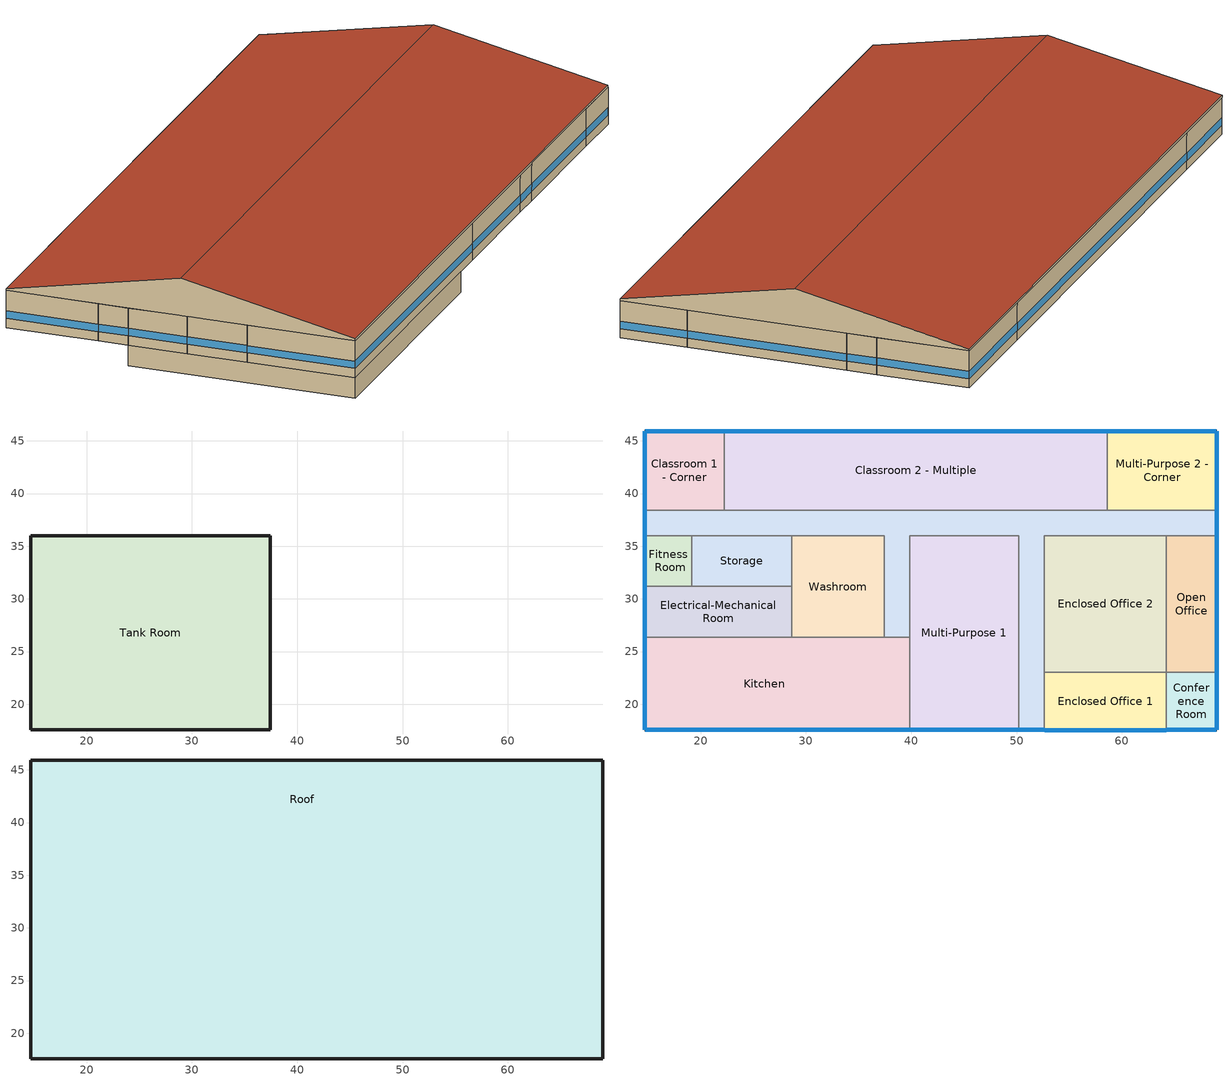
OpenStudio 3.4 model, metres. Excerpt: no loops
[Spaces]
Tank Room
 floor outside: 37.41,35.98 37.41,17.55 14.71,17.55 14.71,35.98 z-1.68
 wall outside: 14.71,35.98 14.71,17.55 37.41,17.55 37.41,35.98 14.71,35.98 z-1.68:0
Corridor
 floor outside: 68.98,38.42 68.98,35.98 52.63,35.98 52.63,17.55 50.19,17.55 50.19,35.98 39.85,35.98 39.85,26.34 37.41,26.34 37.41,35.98 14.71,35.98 14.71,38.42 z0
 wall outside: 68.98,35.98 68.98,38.42 / 50.19,17.55 52.63,17.55 / 14.71,38.42 14.71,35.98 z0:3.05
 wall to Classroom 2 - Multiple: 58.62,38.42 22.23,38.42 z0:3.05
 wall to Multi-Purpose 2 - Corner: 68.98,38.42 58.62,38.42 z0:3.05
 wall to Open Office: 64.2,35.98 68.98,35.98 z0:3.05
 wall to Enclosed Office 2: 52.63,23.04 52.63,35.98 64.2,35.98 z0:3.05
 wall to Enclosed Office 1: 52.63,17.55 52.63,23.04 z0:3.05
 wall to Multi-Purpose 1: 39.85,26.34 39.85,35.98 50.19,35.98 50.19,17.55 z0:3.05
 wall to Kitchen: 37.41,26.34 39.85,26.34 z0:3.05
 wall to Washroom: 28.66,35.98 37.41,35.98 37.41,26.34 z0:3.05
 wall to Storage: 19.15,35.98 28.66,35.98 z0:3.05
 wall to Fitness Room: 14.71,35.98 19.15,35.98 z0:3.05
 wall to Classroom 1 - Corner: 22.23,38.42 14.71,38.42 z0:3.05
 window: 68.98,36.01 68.98,38.39 / 50.22,17.55 52.61,17.55 / 14.71,38.39 14.71,36.01 z0.76:1.38
Kitchen
 floor outside: 39.85,26.34 39.85,17.55 37.41,17.55 37.41,26.34 z0
 floor to Tank Room: 37.41,26.34 37.41,17.55 14.71,17.55 14.71,26.34 z0
 wall outside: 14.71,26.34 14.71,17.55 39.85,17.55 z0:3.05
 wall to Electrical-Mechanical Room: 28.66,26.34 14.71,26.34 z0:3.05
 wall to Washroom: 37.41,26.34 28.66,26.34 z0:3.05
 wall to Multi-Purpose 1: 39.85,17.55 39.85,26.34 z0:3.05
 window: 14.71,26.32 14.71,17.58 / 14.74,17.55 39.83,17.55 z0.76:1.37
Multi-Purpose 1
 floor outside: 50.19,35.98 50.19,17.55 39.85,17.55 39.85,35.98 z0
 wall outside: 39.85,17.55 50.19,17.55 z0:3.05
 window: 39.88,17.55 50.17,17.55 z0.76:1.37
Enclosed Office 1
 floor outside: 64.2,23.04 64.2,17.55 52.63,17.55 52.63,23.04 z0
 wall outside: 52.63,17.55 64.2,17.55 z0:3.05
 wall to Conference Room: 64.2,17.55 64.2,23.04 z0:3.05
 wall to Enclosed Office 2: 64.2,23.04 52.63,23.04 z0:3.05
 window: 52.66,17.55 64.18,17.55 z0.76:1.37
Conference Room
 floor outside: 68.98,23.04 68.98,17.55 64.2,17.55 64.2,23.04 z0
 wall outside: 64.2,17.55 68.98,17.55 68.98,23.04 z0:3.05
 wall to Open Office: 68.98,23.04 64.2,23.04 z0:3.05
 window: 64.23,17.55 68.96,17.55 / 68.98,17.58 68.98,23.01 z0.76:1.38
Enclosed Office 2
 floor outside: 64.2,35.98 64.2,23.04 52.63,23.04 52.63,35.98 z0
 wall to Open Office: 64.2,23.04 64.2,35.98 z0:3.05
Open Office
 floor outside: 68.98,35.98 68.98,23.04 64.2,23.04 64.2,35.98 z0
 wall outside: 68.98,23.04 68.98,35.98 z0:3.05
 window: 68.98,23.06 68.98,35.96 z0.76:1.37
Electrical-Mechanical Room
 floor to Tank Room: 28.66,31.21 28.66,26.34 14.71,26.34 14.71,31.21 z0
 wall outside: 14.71,31.21 14.71,26.34 z0:3.05
 wall to Washroom: 28.66,26.34 28.66,31.21 z0:3.05
 wall to Fitness Room: 19.15,31.21 14.71,31.21 z0:3.05
 wall to Storage: 28.66,31.21 19.15,31.21 z0:3.05
 window: 14.71,31.19 14.71,26.37 z0.76:1.38
Washroom
 floor to Tank Room: 37.41,35.98 37.41,26.34 28.66,26.34 28.66,35.98 z0
 wall to Storage: 28.66,35.98 28.66,31.21 z0:3.05
Fitness Room
 floor to Tank Room: 19.15,35.98 19.15,31.21 14.71,31.21 14.71,35.98 z0
 wall outside: 14.71,35.98 14.71,31.21 z0:3.05
 wall to Storage: 19.15,31.21 19.15,35.98 z0:3.05
 window: 14.71,35.96 14.71,31.24 z0.76:1.38
Storage
 floor to Tank Room: 28.66,35.98 28.66,31.21 19.15,31.21 19.15,35.98 z0
Classroom 1 - Corner
 floor outside: 22.23,45.93 22.23,38.42 14.71,38.42 14.71,45.93 z0
 wall outside: 22.23,45.93 14.71,45.93 14.71,38.42 z0:3.05
 wall to Classroom 2 - Multiple: 22.23,38.42 22.23,45.93 z0:3.05
 window: 14.71,45.91 14.71,38.44 / 22.21,45.93 14.74,45.93 z0.76:1.37
Classroom 2 - Multiple
 floor outside: 58.62,45.93 58.62,38.42 22.23,38.42 22.23,45.93 z0
 wall outside: 58.62,45.93 22.23,45.93 z0:3.05
 wall to Multi-Purpose 2 - Corner: 58.62,38.42 58.62,45.93 z0:3.05
 window: 58.59,45.93 22.26,45.93 z0.76:1.37
Multi-Purpose 2 - Corner
 floor outside: 68.98,45.93 68.98,38.42 58.62,38.42 58.62,45.93 z0
 wall outside: 68.98,38.42 68.98,45.93 58.62,45.93 z0:3.05
 window: 68.96,45.93 58.65,45.93 / 68.98,38.44 68.98,45.91 z0.76:1.37
Roof
 floor to Conference Room: 68.98,23.04 68.98,17.55 64.2,17.55 64.2,23.04 z3.05
 floor to Classroom 1 - Corner: 22.23,45.93 22.23,38.42 14.71,38.42 14.71,45.93 z3.05
 floor to Multi-Purpose 2 - Corner: 68.98,45.93 68.98,38.42 58.62,38.42 58.62,45.93 z3.05
 floor to Corridor: 68.98,38.42 68.98,35.98 52.63,35.98 52.63,17.55 50.19,17.55 50.19,35.98 39.85,35.98 39.85,26.34 37.41,26.34 37.41,35.98 14.71,35.98 14.71,38.42 z3.05
 floor to Open Office: 68.98,35.98 68.98,23.04 64.2,23.04 64.2,35.98 z3.05
 floor to Washroom: 37.41,35.98 37.41,26.34 28.66,26.34 28.66,35.98 z3.05
 floor to Fitness Room: 19.15,35.98 19.15,31.21 14.71,31.21 14.71,35.98 z3.05
 floor to Storage: 28.66,35.98 28.66,31.21 19.15,31.21 19.15,35.98 z3.05
 floor to Enclosed Office 2: 64.2,35.98 64.2,23.04 52.63,23.04 52.63,35.98 z3.05
 floor to Multi-Purpose 1: 50.19,35.98 50.19,17.55 39.85,17.55 39.85,35.98 z3.05
 floor to Classroom 2 - Multiple: 58.62,45.93 58.62,38.42 22.23,38.42 22.23,45.93 z3.05
 floor to Electrical-Mechanical Room: 28.66,31.21 28.66,26.34 14.71,26.34 14.71,31.21 z3.05
 floor to Kitchen: 39.85,26.34 39.85,17.55 14.71,17.55 14.71,26.34 z3.05
 floor to Enclosed Office 1: 64.2,23.04 64.2,17.55 52.63,17.55 52.63,23.04 z3.05
 wall outside: 14.71,17.55 68.98,17.55 / 68.98,45.93 14.71,45.93 z3.05:3.2; 14.71,31.74,6.1 14.71,45.93,3.2 14.71,45.93,3.05 14.71,17.55,3.05 14.71,17.55,3.2; 68.98,31.74,6.1 68.98,17.55,3.2 68.98,17.55,3.05 68.98,45.93,3.05 68.98,45.93,3.2
 roof outside: 68.98,31.74,6.1 68.98,45.93,3.2 14.71,45.93,3.2 14.71,31.74,6.1; 14.71,31.74,6.1 14.71,17.55,3.2 68.98,17.55,3.2 68.98,31.74,6.1
[Building]
Kitikmeot_v16: North Axis {deg}=90; Standards Number of Stories=2; Standards Number of Above Ground Stories=1
[Site]
Cambridge Bay AP: Latitude {deg}=69.1081; Longitude {deg}=-105.137; Time Zone {hr}=-7; Elevation {m}=31.1
[ClimateZones]
Climate Zone Institution Name 1=ASHRAE; Climate Zone Document Name 1=ANSI/ASHRAE Standard 169; Climate Zone Document Year 1=2006; Climate Zone Value 1=8; Climate Zone Institution Name 2=CEC; Climate Zone Document Name 2=California Climate Zone Descriptions; Climate Zone Document Year 2=1995
[SizingPeriod:DesignDay] Barometric Pressure {Pa}=100952; Rain Indicator=No; Snow Indicator=No; Day of Month=21; Daylight Saving Time Indicator=No; Dry-Bulb Temperature Range Modifier Type=DefaultMultipliers
Name | Maximum Dry-Bulb Temperature {C} | Daily Dry-Bulb Temperature Range {deltaC} | Wind Speed {m/s} | Wind Direction {deg} | Sky Clearness | Month | Day Type | Humidity Condition Type | Wetbulb or DewPoint at Maximum Dry-Bulb {C} | Solar Model Indicator | ASHRAE Clear Sky Optical Depth for Beam Irradiance | ASHRAE Clear Sky Optical Depth for Diffuse Irradiance
1 - Cambridge Bay AP Ann Htg 99% Condns DB | -40.4 | 0 | 3.6 | 40 | 0 | 2 | WinterDesignDay | Wetbulb | -40.4 | ASHRAEClearSky
2 - Cambridge Bay AP Ann Hum_n 99% Condns DP=>MCDB | -40.3 | 0 | 3.6 | 40 | 0 | 2 | WinterDesignDay | Dewpoint | -44.4 | ASHRAEClearSky
3 - Cambridge Bay AP Ann Htg Wind 99% Condns WS=>MCDB | -27.7 | 0 | 14.1 | 40 | 0 | 2 | WinterDesignDay | Wetbulb | -27.7 | ASHRAEClearSky
4 - Cambridge Bay AP Ann Clg 2% Condns DB=>MWB | 13.5 | 7.1 | 5 | 150 |  | 7 | SummerDesignDay | Wetbulb | 10.5 | ASHRAETau | 0.358 | 2.374
[Construction]
Exterior Roof: Metal Decking, Typical Ext Roof Insulation 1
Exterior Wall: 1IN Stucco, 8IN Concrete HW, Typical Ext Wall Insulation 1, 1/2IN Gypsum
Interior Ceiling: M11 100mm lightweight concrete, F05 Ceiling air space resistance, F16 Acoustic tile
Interior Floor: F16 Acoustic tile, F05 Ceiling air space resistance, M11 100mm lightweight concrete
Interior Wall: G01a 19mm gypsum board, F04 Wall air space resistance, G01a 19mm gypsum board
NECB Exterior Floor: Typical Ext Floor Insulation 1, MAT-CC05 4 HW CONCRETE, CP02 CARPET PAD
Interior Partition; Interior Door: G05 25mm wood
Exterior Door: F08 Metal surface, Typical Ext Door Insulation
Window: Window - Simple Glazing System
1. Design Exterior Floor: 1. Design Floor Insulation, MAT-CC05 4 HW CONCRETE, CP02 CARPET PAD
2. Design Exterior Wall: 1IN Stucco, 2. Design Wall Insulation, 1/2IN Gypsum
3. Design Exterior Roof: Metal Decking, 3. Design Roof Insulation
4. Design Window: 2. Deisgn Window
[Material] Thermal Absorptance=0.9
Name | Roughness | Thickness {m} | Conductivity {W/m-K} | Density {kg/m3} | Specific Heat {J/kg-K} | Solar Absorptance | Visible Absorptance
Metal Decking | MediumSmooth | 0.0015 | 45.006 | 7680 | 418.4 | 0.6 | 0.6
1IN Stucco | Smooth | 0.0253 | 0.6918 | 1858 | 837 | 0.92 | 0.92
8IN Concrete HW | MediumRough | 0.2033 | 1.7296 | 2243 | 837 | 0.65 | 0.65
1/2IN Gypsum | Smooth | 0.0127 | 0.16 | 784.9 | 830 | 0.4 | 0.4
M11 100mm lightweight concrete | MediumRough | 0.1016 | 0.53 | 1280 | 840 | 0.5 | 0.5
F16 Acoustic tile | MediumSmooth | 0.0191 | 0.06 | 368 | 590 | 0.3 | 0.3
G01a 19mm gypsum board | MediumSmooth | 0.019 | 0.16 | 800 | 1090 | 0.4 | 0.4
MAT-CC05 4 HW CONCRETE | Rough | 0.1016 | 1.311 | 2240 | 836.8 | 0.85 | 0.85
G05 25mm wood | MediumSmooth | 0.0254 | 0.15 | 608 | 1630 | 0.5 | 0.5
F08 Metal surface | Smooth | 0.0008 | 45.28 | 7824 | 500 | 0.7 | 0.7
1. Design Floor Insulation | MediumRough | 0.515 | 0.049 | 265 | 836.8 | 0.7 | 0.7
2. Design Wall Insulation | MediumRough | 0.188 | 0.0432 | 91 | 837 | 0.5 | 0.5
3. Design Roof Insulation | MediumRough | 0.3 | 0.049 | 265 | 836.8 | 0.7 | 0.7
[Material:AirGap]
Name | Thermal Resistance {m2-K/W}
F05 Ceiling air space resistance | 0.18
F04 Wall air space resistance | 0.15
[Material:NoMass] Roughness=Smooth
CP02 CARPET PAD: Thermal Resistance {m2-K/W}=0.1; Thermal Absorptance=0.9; Solar Absorptance=0.8; Visible Absorptance=0.8
Typical Ext Wall Insulation 1: Thermal Resistance {m2-K/W}=5.4645
Typical Ext Roof Insulation 1: Thermal Resistance {m2-K/W}=7.04225
Typical Ext Floor Insulation 1: Thermal Resistance {m2-K/W}=7.042
Typical Ext Door Insulation: Thermal Resistance {m2-K/W}=0.625
[DefaultConstructionSet] Interior Partition Construction=Interior Partition
Name | Default Exterior Surface Constructions | Default Interior Surface Constructions | Default Ground Contact Surface Constructions | Default Exterior SubSurface Constructions | Default Interior SubSurface Constructions
Kitikmeot NECB 2011 Construction | Default Surface Constructions 4 | Default Surface Constructions 5 | Default Surface Constructions 6 | Default Sub Surface Constructions 3 | Default Sub Surface Constructions 4
Kitikmeot Design Construction | Default Surface Constructions 1 | Default Surface Constructions 2 | Default Surface Constructions 3 | Default Sub Surface Constructions 1 | Default Sub Surface Constructions 2
[DefaultSurfaceConstructions]
Name | Floor Construction | Wall Construction | Roof Ceiling Construction
Default Surface Constructions 1; Default Surface Constructions 3 | 1. Design Exterior Floor | 2. Design Exterior Wall | 3. Design Exterior Roof
Default Surface Constructions 2; Default Surface Constructions 5 | Interior Floor | Interior Wall | Interior Ceiling
Default Surface Constructions 4 | NECB Exterior Floor | Exterior Wall | Exterior Roof
Default Surface Constructions 6 | NECB Exterior Floor | NECB Exterior Floor | NECB Exterior Floor
[DefaultSubSurfaceConstructions]
Name | Fixed Window Construction | Operable Window Construction | Door Construction
Default Sub Surface Constructions 1 | 4. Design Window | 4. Design Window | Exterior Door
Default Sub Surface Constructions 2 | 4. Design Window | 4. Design Window | Interior Door
Default Sub Surface Constructions 3 | Window | Window | Exterior Door
Default Sub Surface Constructions 4 | Window | Window | Interior Door
[WindowMaterial:SimpleGlazingSystem]
Name | U-Factor {W/m2-K} | Solar Heat Gain Coefficient
Window - Simple Glazing System | 1.6 | 0.3
2. Deisgn Window | 0.97 | 0.33
[SpaceType] Default Construction Set=Kitikmeot NECB 2011 Construction; Standards Building Type=Space Function
Name | Default Schedule Set | Design Specification Outdoor Air Object | Standards Space Type
Space Function - undefined - | Space Function - undefined - Schedule Set | Space Function - undefined - Ventilation | - undefined -
Space Function Classroom/lecture/training | Space Function Classroom/lecture/training Schedule Set | Space Function Classroom/lecture/training Ventilation | Classroom/lecture/training
Space Function Conf./meet./multi-purpose | Space Function Conf./meet./multi-purpose Schedule Set | Space Function Conf./meet./multi-purpose Ventilation | Conf./meet./multi-purpose
Space Function Corr. >= 2.4m wide-sch-D | Space Function Corr. >= 2.4m wide-sch-D Schedule Set | Space Function Corr. >= 2.4m wide-sch-D Ventilation | Corr. >= 2.4m wide-sch-D
Space Function Electrical/Mechanical-sch-D | Space Function Electrical/Mechanical-sch-D Schedule Set | Space Function Electrical/Mechanical-sch-D Ventilation | Electrical/Mechanical-sch-D
Space Function Food preparation - vented | Space Function Food preparation - vented Schedule Set | Space Function Food preparation - vented Ventilation | Food preparation - vented
Space Function Gym - fitness | Space Function Gym - fitness Schedule Set | Space Function Gym - fitness Ventilation | Gym - fitness
Space Function Office - enclosed | Space Function Office - enclosed Schedule Set | Space Function Office - enclosed Ventilation | Office - enclosed
Space Function Office - open plan | Space Function Office - open plan Schedule Set | Space Function Office - open plan Ventilation | Office - open plan
Space Function Storage area | Space Function Storage area Schedule Set | Space Function Storage area Ventilation | Storage area
Space Function Washroom-sch-D | Space Function Washroom-sch-D Schedule Set | Space Function Washroom-sch-D Ventilation | Washroom-sch-D
[People:Definition] Number of People Calculation Method=People/Area; Fraction Radiant=0.3
Name | People per Space Floor Area {person/m2}
Space Function Classroom/lecture/training People Definition | 0.133365
Space Function Conf./meet./multi-purpose People Definition; Space Function Gym - fitness People Definition | 0.199993
Space Function Corr. >= 2.4m wide-sch-D People Definition; Space Function Storage area People Definition | 0.0100104
Space Function Electrical/Mechanical-sch-D People Definition | 0.0049514
Space Function Food preparation - vented People Definition; Space Function Office - enclosed People Definition; Space Function Office - open plan People Definition | 0.0500522
Space Function Washroom-sch-D People Definition | 0.0333681
[People] Work Efficiency Schedule=Work Efficiency Schedule; Clothing Insulation Schedule=Clothing Schedule; Air Velocity Schedule=Air Velocity Schedule; Multiplier=1
Name | People Definition | Space or SpaceType
Space Function Classroom/lecture/training People | Space Function Classroom/lecture/training People Definition | Space Function Classroom/lecture/training
Space Function Conf./meet./multi-purpose People | Space Function Conf./meet./multi-purpose People Definition | Space Function Conf./meet./multi-purpose
Space Function Corr. >= 2.4m wide-sch-D People | Space Function Corr. >= 2.4m wide-sch-D People Definition | Space Function Corr. >= 2.4m wide-sch-D
Space Function Electrical/Mechanical-sch-D People | Space Function Electrical/Mechanical-sch-D People Definition | Space Function Electrical/Mechanical-sch-D
Space Function Food preparation - vented People | Space Function Food preparation - vented People Definition | Space Function Food preparation - vented
Space Function Gym - fitness People | Space Function Gym - fitness People Definition | Space Function Gym - fitness
Space Function Office - enclosed People | Space Function Office - enclosed People Definition | Space Function Office - enclosed
Space Function Office - open plan People | Space Function Office - open plan People Definition | Space Function Office - open plan
Space Function Storage area People | Space Function Storage area People Definition | Space Function Storage area
Space Function Washroom-sch-D People | Space Function Washroom-sch-D People Definition | Space Function Washroom-sch-D
[Lights:Definition] Design Level Calculation Method=Watts/Area; Fraction Radiant=0.5; Fraction Visible=0.2
Name | Watts per Space Floor Area {W/m2}
Classroom 1 - Corner Lights | 2.68
Classroom 2 - Multiple Lights | 3.33
Conference Room - Lights | 4.34
Corridor Lights | 3.69
Electrical Mechanical Room Lights | 5.25
Enclosed Office 1 Lights | 2.98
Enclosed Office 2 Lights | 2.6
Fitness Room Lights | 3.59
Kitchen Lights | 4.42
Multi-purpose 1 Lights | 4.02
Multi-purpose 2 - Corner Lights | 7.36
Open Office Lights | 3.68
Storage Lights | 4.12
Tank Room Lights | 0.73
Washroom Lights | 5.17
[Lights] Fraction Replaceable=1
Name | Lights Definition | Space or SpaceType
Classroom 1 Lighting Load | Classroom 1 - Corner Lights | Classroom 1 - Corner
Classroom 2 Lighting Load | Classroom 2 - Multiple Lights | Classroom 2 - Multiple
Conference Lighting Load | Conference Room - Lights | Conference Room
Corridor Lighting Load | Corridor Lights | Corridor
Electrical-Mechanical Lighting Load | Electrical Mechanical Room Lights | Electrical-Mechanical Room
Enclosed Office 1 Lighting Load | Enclosed Office 1 Lights | Enclosed Office 1
Enclosed Office 2 Lighting Load | Enclosed Office 2 Lights | Enclosed Office 2
Fitness Room Lighting Load | Fitness Room Lights | Fitness Room
Kitchen Lighting Load | Kitchen Lights | Kitchen
Multi-purpose 1 Lighting Load | Multi-purpose 1 Lights | Multi-Purpose 1
Multi-purpose 2 Lighting Load | Multi-purpose 2 - Corner Lights | Multi-Purpose 2 - Corner
Open Office Lighting Load | Open Office Lights | Open Office
Storage Lighting Load | Storage Lights | Storage
Tank Room Lighting Load | Tank Room Lights | Tank Room
Washroom Lighting Load | Washroom Lights | Washroom
[ElectricEquipment:Definition] Design Level Calculation Method=Watts/Area; Fraction Radiant=0.5
Name | Watts per Space Floor Area {W/m2}
Space Function Classroom/lecture/training Elec Equip Definition | 4.99996
Space Function Conf./meet./multi-purpose Elec Equip Definition; Space Function Electrical/Mechanical-sch-D Elec Equip Definition; Space Function Gym - fitness Elec Equip Definition; Space Function Storage area Elec Equip Definition; Space Function Washroom-sch-D Elec Equip Definition | 0.999992
Space Function Food preparation - vented Elec Equip Definition | 9.99992
Space Function Office - enclosed Elec Equip Definition; Space Function Office - open plan Elec Equip Definition | 7.49994
[ElectricEquipment]
Name | Electric Equipment Definition | Space or SpaceType
Space Function Classroom/lecture/training Elec Equip | Space Function Classroom/lecture/training Elec Equip Definition | Space Function Classroom/lecture/training
Space Function Conf./meet./multi-purpose Elec Equip | Space Function Conf./meet./multi-purpose Elec Equip Definition | Space Function Conf./meet./multi-purpose
Space Function Electrical/Mechanical-sch-D Elec Equip | Space Function Electrical/Mechanical-sch-D Elec Equip Definition | Space Function Electrical/Mechanical-sch-D
Space Function Food preparation - vented Elec Equip | Space Function Food preparation - vented Elec Equip Definition | Space Function Food preparation - vented
Space Function Gym - fitness Elec Equip | Space Function Gym - fitness Elec Equip Definition | Space Function Gym - fitness
Space Function Office - enclosed Elec Equip | Space Function Office - enclosed Elec Equip Definition | Space Function Office - enclosed
Space Function Office - open plan Elec Equip | Space Function Office - open plan Elec Equip Definition | Space Function Office - open plan
Space Function Storage area Elec Equip | Space Function Storage area Elec Equip Definition | Space Function Storage area
Space Function Washroom-sch-D Elec Equip | Space Function Washroom-sch-D Elec Equip Definition | Space Function Washroom-sch-D
[DesignSpecification:OutdoorAir]
Name | Outdoor Air Flow per Person {m3/s-person} | Outdoor Air Flow per Floor Area {m3/s-m2} | Outdoor Air Flow Air Changes per Hour {1/hr} | Outdoor Air Method
Space Function - undefined - Ventilation | 0 | 0 | 0
Space Function Classroom/lecture/training Ventilation |  | 0.00278384 |  | Sum
Space Function Conf./meet./multi-purpose Ventilation |  | 0.0015748 |  | Sum
Space Function Corr. >= 2.4m wide-sch-D Ventilation; Space Function Electrical/Mechanical-sch-D Ventilation; Space Function Washroom-sch-D Ventilation |  | 0.0003048 |  | Sum
Space Function Food preparation - vented Ventilation |  | 0.0013716 |  | Sum
Space Function Gym - fitness Ventilation |  | 0.0043688 |  | Sum
Space Function Office - enclosed Ventilation; Space Function Office - open plan Ventilation |  | 0.0004318 |  | Sum
Space Function Storage area Ventilation |  | 0.0003556 |  | Sum
[SpaceInfiltration:DesignFlowRate] Design Flow Rate Calculation Method=Flow/ExteriorArea; Flow per Exterior Surface Area {m3/s-m2}=0.000250063
Name | Space or SpaceType
Space Function - undefined - Infiltration | Space Function - undefined -
Space Function Classroom/lecture/training Infiltration | Space Function Classroom/lecture/training
Space Function Conf./meet./multi-purpose Infiltration | Space Function Conf./meet./multi-purpose
Space Function Corr. >= 2.4m wide-sch-D Infiltration | Space Function Corr. >= 2.4m wide-sch-D
Space Function Electrical/Mechanical-sch-D Infiltration | Space Function Electrical/Mechanical-sch-D
Space Function Food preparation - vented Infiltration | Space Function Food preparation - vented
Space Function Gym - fitness Infiltration | Space Function Gym - fitness
Space Function Office - enclosed Infiltration | Space Function Office - enclosed
Space Function Office - open plan Infiltration | Space Function Office - open plan
Space Function Storage area Infiltration | Space Function Storage area
Space Function Washroom-sch-D Infiltration | Space Function Washroom-sch-D
[DefaultScheduleSet] Infiltration Schedule=Always On
Name | Number of People Schedule | People Activity Level Schedule | Lighting Schedule | Electric Equipment Schedule
Space Function - undefined - Schedule Set
Space Function Classroom/lecture/training Schedule Set; Space Function Corr. >= 2.4m wide-sch-D Schedule Set; Space Function Electrical/Mechanical-sch-D Schedule Set; Space Function Washroom-sch-D Schedule Set | NECB-D-Occupancy | NECB-Activity | NECB-D-Lighting | NECB-D-Electric-Equipment
Space Function Conf./meet./multi-purpose Schedule Set | NECB-C-Occupancy | NECB-Activity | NECB-C-Lighting | NECB-C-Electric-Equipment
Space Function Food preparation Schedule Set; Space Function Food preparation - vented Schedule Set; Space Function Gym - fitness Schedule Set | NECB-B-Occupancy | NECB-Activity | NECB-B-Lighting | NECB-B-Electric-Equipment
Space Function Office - enclosed Schedule Set; Space Function Office - open plan Schedule Set | NECB-A-Occupancy | NECB-Activity | NECB-A-Lighting | NECB-A-Electric-Equipment
Space Function Storage area Schedule Set | NECB-E-Occupancy | NECB-Activity | NECB-E-Lighting | NECB-E-Electric-Equipment
[ThermostatSetpoint:DualSetpoint]
Name | Heating Setpoint Temperature Schedule | Cooling Setpoint Temperature Schedule
Thermostat Setpoint Dual Setpoint 1; Thermostat Setpoint Dual Setpoint 2; Thermostat Setpoint Dual Setpoint 3 | NECB-A-Thermostat Setpoint-Heating | NECB-A-Thermostat Setpoint-Cooling
Thermostat Setpoint Dual Setpoint 4; Thermostat Setpoint Dual Setpoint 5 | NECB-B-Thermostat Setpoint-Heating | NECB-B-Thermostat Setpoint-Cooling
Thermostat Setpoint Dual Setpoint 6; Thermostat Setpoint Dual Setpoint 7; Thermostat Setpoint Dual Setpoint 13 | NECB-C-Thermostat Setpoint-Heating | NECB-C-Thermostat Setpoint-Cooling
Thermostat Setpoint Dual Setpoint 8; Thermostat Setpoint Dual Setpoint 9; Thermostat Setpoint Dual Setpoint 10; Thermostat Setpoint Dual Setpoint 11 | NECB-D-Thermostat Setpoint-Heating | NECB-D-Thermostat Setpoint-Cooling
Thermostat Setpoint Dual Setpoint 12; Thermostat Setpoint Dual Setpoint 15 | 12 - Heat to 5C | 13 - No Cooling
Thermostat Setpoint Dual Setpoint 14 | NECB-E-Thermostat Setpoint-Heating | NECB-E-Thermostat Setpoint-Cooling
[BuildingStory] Nominal Z Coordinate {m}=0
Name | Nominal Floor to Floor Height {m}
Building Story 1; Building Story 2 | 3.048
Building Story 3 | 0.1524
Building Story 4 | 1.6764
[Space] Default Construction Set=Kitikmeot Design Construction
Name | Space Type | Default Schedule Set | Building Story | Thermal Zone | Part of Total Floor Area
Corridor | Space Function Corr. >= 2.4m wide-sch-D | Space Function Corr. >= 2.4m wide-sch-D Schedule Set | Building Story 1 | Thermal Zone 2
Kitchen | Space Function Food preparation - vented | Space Function Food preparation Schedule Set | Building Story 1 | Thermal Zone 1
Multi-Purpose 1 | Space Function Conf./meet./multi-purpose | Space Function Conf./meet./multi-purpose Schedule Set | Building Story 1 | Thermal Zone 6
Enclosed Office 1 | Space Function Office - enclosed | Space Function Office - enclosed Schedule Set | Building Story 1 | Thermal Zone 4
Conference Room | Space Function Conf./meet./multi-purpose | Space Function Conf./meet./multi-purpose Schedule Set | Building Story 1 | Thermal Zone 3
Enclosed Office 2 | Space Function Office - enclosed | Space Function Office - enclosed Schedule Set | Building Story 1 | Thermal Zone 7
Open Office | Space Function Office - open plan | Space Function Office - open plan Schedule Set | Building Story 1 | Thermal Zone 8
Electrical-Mechanical Room | Space Function Electrical/Mechanical-sch-D | Space Function Electrical/Mechanical-sch-D Schedule Set | Building Story 1 | Thermal Zone 9
Washroom | Space Function Washroom-sch-D | Space Function Washroom-sch-D Schedule Set | Building Story 1 | Thermal Zone 10
Fitness Room | Space Function Gym - fitness | Space Function Gym - fitness Schedule Set | Building Story 1 | Thermal Zone 11
Storage | Space Function Storage area | Space Function Storage area Schedule Set | Building Story 1 | Thermal Zone 5
Classroom 1 - Corner | Space Function Classroom/lecture/training | Space Function Classroom/lecture/training Schedule Set | Building Story 1 | Thermal Zone 12
Classroom 2 - Multiple | Space Function Classroom/lecture/training | Space Function Classroom/lecture/training Schedule Set | Building Story 1 | Thermal Zone 13
Multi-Purpose 2 - Corner | Space Function Conf./meet./multi-purpose | Space Function Conf./meet./multi-purpose Schedule Set | Building Story 1 | Thermal Zone 14
Roof | Space Function - undefined - |  | Building Story 3 | Thermal Zone 15 | No
Tank Room | Space Function Electrical/Mechanical-sch-D |  | Building Story 4 | Thermal Zone 16
[ThermalZone] Use Ideal Air Loads=No
Name | Thermostat
Thermal Zone 1 | Thermostat Setpoint Dual Setpoint 4
Thermal Zone 2 | Thermostat Setpoint Dual Setpoint 11
Thermal Zone 3 | Thermostat Setpoint Dual Setpoint 6
Thermal Zone 4 | Thermostat Setpoint Dual Setpoint 3
Thermal Zone 5 | Thermostat Setpoint Dual Setpoint 14
Thermal Zone 6 | Thermostat Setpoint Dual Setpoint 7
Thermal Zone 7 | Thermostat Setpoint Dual Setpoint 1
Thermal Zone 8 | Thermostat Setpoint Dual Setpoint 2
Thermal Zone 9 | Thermostat Setpoint Dual Setpoint 12
Thermal Zone 10 | Thermostat Setpoint Dual Setpoint 8
Thermal Zone 11 | Thermostat Setpoint Dual Setpoint 5
Thermal Zone 12 | Thermostat Setpoint Dual Setpoint 9
Thermal Zone 13 | Thermostat Setpoint Dual Setpoint 10
Thermal Zone 14 | Thermostat Setpoint Dual Setpoint 13
Thermal Zone 15
Thermal Zone 16 | Thermostat Setpoint Dual Setpoint 15
[Sizing:Zone]
Thermal Zone 15: Zone Cooling Design Supply Air Temperature Input Method=SupplyAirTemperature; Zone Cooling Design Supply Air Temperature {C}=13; Zone Cooling Design Supply Air Temperature Difference {deltaC}=11.11; Zone Heating Design Supply Air Temperature Input Method=SupplyAirTemperature; Zone Heating Design Supply Air Temperature {C}=43; Zone Heating Design Supply Air Temperature Difference {deltaC}=11.11; Zone Cooling Design Supply Air Humidity Ratio {kg-H2O/kg-air}=0.0085; Zone Heating Design Supply Air Humidity Ratio {kg-H2O/kg-air}=0.008; Cooling Design Air Flow Method=DesignDay; Heating Design Air Flow Method=DesignDay; Account for Dedicated Outdoor Air System=No; Dedicated Outdoor Air System Control Strategy=NeutralSupplyAir; Dedicated Outdoor Air Low Setpoint Temperature for Design {C}=autosize; Dedicated Outdoor Air High Setpoint Temperature for Design {C}=autosize
[AvailabilityManager:NightCycle]
Name | Applicability Schedule | Control Type | Thermostat Tolerance {deltaC} | Cycling Run Time {s} | Cycling Run Time Control Type
Availability Manager Night Cycle 1 | Always On Discrete | CycleOnAnyZoneFansOnly | 1 | 3600
Availability Manager Night Cycle 2 | Always On Discrete | CycleOnAnyZoneFansOnly | 0.2 | 500 | Thermostat
AHU - Night Cycle | Always On | CycleOnAny | 0 | 500 | Thermostat
MAU Night Cycle | Always On | CycleOnAny | 0.2 | 500 | Thermostat
[AvailabilityManager:ScheduledOn]
AVM Scheduled On: Schedule=Always On
[SetpointManager:Scheduled]
OA Preheat: Control Variable=Temperature; Schedule=12 - Heat to 5C
[HeatExchanger:AirToAir:SensibleAndLatent]
Air-to-Air Plate HX - Tank Room HRV: Availability Schedule=Always On Discrete hvac_library; Nominal Supply Air Flow Rate {m3/s}=Autosize; Sensible Effectiveness at 100% Heating Air Flow=0.75; Latent Effectiveness at 100% Heating Air Flow=0.75; Sensible Effectiveness at 75% Heating Air Flow=0.75; Latent Effectiveness at 75% Heating Air Flow=0.75; Sensible Effectiveness at 100% Cooling Air Flow=0.75; Latent Effectiveness at 100% Cooling Air Flow=0.75; Sensible Effectiveness at 75% Cooling Air Flow=0.75; Latent Effectiveness at 75% Cooling Air Flow=0.75; Nominal Electric Power {W}=0; Supply Air Outlet Temperature Control=No; Heat Exchanger Type=Plate; Frost Control Type=None; Threshold Temperature {C}=1.7; Economizer Lockout=No
[Exterior:Lights:Definition]
Exterior Lights Definition 1: Design Level {W}=740
[Exterior:Lights]
Exterior Lights 1: Exterior Lights Definition=Exterior Lights Definition 1; Schedule=Always On Discrete; Control Option=AstronomicalClock
[Schedule:Constant] Value=1
Always On Discrete; Always On Discrete hvac_library
[Schedule:Ruleset]
Clothing Schedule: Default Day Schedule=Clothing Schedule Default Winter Clothes
Air Velocity Schedule: Default Day Schedule=Air Velocity Schedule Default
Work Efficiency Schedule: Default Day Schedule=Work Efficiency Schedule Default
NECB-E-Occupancy: Default Day Schedule=NECB-E-Occupancy Default
NECB-Activity: Default Day Schedule=NECB-Activity Default; Summer Design Day Schedule=NECB-Activity Summer Design Day; Winter Design Day Schedule=NECB-Activity Winter Design Day
NECB-E-Lighting: Default Day Schedule=NECB-E-Lighting Default
NECB-E-Electric-Equipment: Default Day Schedule=NECB-E-Electric-Equipment Default
Always On: Default Day Schedule=Always On Default
NECB-E-Thermostat Setpoint-Heating: Default Day Schedule=NECB-E-Thermostat Setpoint-Heating Default
NECB-E-Thermostat Setpoint-Cooling: Default Day Schedule=NECB-E-Thermostat Setpoint-Cooling Default
NECB-C-Occupancy: Default Day Schedule=NECB-C-Occupancy Default
NECB-C-Lighting: Default Day Schedule=NECB-C-Lighting Default
NECB-C-Electric-Equipment: Default Day Schedule=NECB-C-Electric-Equipment Default
NECB-C-Thermostat Setpoint-Heating: Default Day Schedule=NECB-C-Thermostat Setpoint-Heating Default
NECB-C-Thermostat Setpoint-Cooling: Default Day Schedule=NECB-C-Thermostat Setpoint-Cooling Default
NECB-A-Occupancy: Default Day Schedule=NECB-A-Occupancy Default
NECB-A-Lighting: Default Day Schedule=NECB-A-Lighting Default
NECB-A-Electric-Equipment: Default Day Schedule=NECB-A-Electric-Equipment Default
NECB-A-Thermostat Setpoint-Heating: Default Day Schedule=NECB-A-Thermostat Setpoint-Heating Default
NECB-A-Thermostat Setpoint-Cooling: Default Day Schedule=NECB-A-Thermostat Setpoint-Cooling Default
NECB-B-Occupancy: Default Day Schedule=NECB-B-Occupancy Default
NECB-B-Lighting: Default Day Schedule=NECB-B-Lighting Default
NECB-B-Electric-Equipment: Default Day Schedule=NECB-B-Electric-Equipment Default
NECB-B-Thermostat Setpoint-Heating: Default Day Schedule=NECB-B-Thermostat Setpoint-Heating Default
NECB-B-Thermostat Setpoint-Cooling: Default Day Schedule=NECB-B-Thermostat Setpoint-Cooling Default
NECB-D-Occupancy: Default Day Schedule=NECB-D-Occupancy Default
NECB-D-Lighting: Default Day Schedule=NECB-D-Lighting Default
NECB-D-Electric-Equipment: Default Day Schedule=NECB-D-Electric-Equipment Default
NECB-D-Thermostat Setpoint-Heating: Default Day Schedule=NECB-D-Thermostat Setpoint-Heating Default
NECB-D-Thermostat Setpoint-Cooling: Default Day Schedule=NECB-D-Thermostat Setpoint-Cooling Default
12 - Heat to 5C: Default Day Schedule=Schedule Day 21
13 - No Cooling: Default Day Schedule=Schedule Day 22
[Schedule:Day]
Clothing Schedule Default Winter Clothes; Always On Default: 24, 0, 1
Clothing Schedule Summer Clothes: 24, 0, 0.5
Air Velocity Schedule Default; NECB-A-Electric-Equipment Sat Day; NECB-A-Electric-Equipment Sun|Hol Day: 24, 0, 0.2
Work Efficiency Schedule Default; NECB-E-Occupancy Sun|Hol Day; NECB-A-Occupancy Sat Day; NECB-A-Occupancy Sun|Hol Day; NECB-D-Occupancy Sat Day; NECB-D-Occupancy Sun|Hol Day: 24, 0, 0
NECB-E-Occupancy Default; NECB-E-Occupancy Default|Wkdy Day: 8, 0, 0, 9, 0, 0.2, 10, 0, 0.7, 14, 0, 0.9, 15, 0, 0.5, 16, 0, 0.9, 18, 0, 0.8, 19, 0, 0.2, 24, 0, 0
NECB-E-Occupancy Sat Day: 9, 0, 0, 13, 0, 0.2, 17, 0, 0.1, 24, 0, 0
NECB-Activity Default; NECB-Activity Winter Design Day; NECB-Activity Summer Design Day: 24, 0, 130
NECB-E-Lighting Default; NECB-E-Lighting Default|Wkdy Day; NECB-E-Electric-Equipment Default; NECB-E-Electric-Equipment Default|Wkdy Day: 8, 0, 0.05, 9, 0, 0.4, 10, 0, 0.7, 18, 0, 0.9, 19, 0, 0.4, 24, 0, 0.05
NECB-E-Lighting Sat Day; NECB-E-Electric-Equipment Sat Day: 9, 0, 0.05, 10, 0, 0.5, 15, 0, 0.9, 16, 0, 0.7, 17, 0, 0.5, 24, 0, 0.05
NECB-E-Lighting Sun|Hol Day; NECB-E-Electric-Equipment Sun|Hol Day; NECB-A-Lighting Sat Day; NECB-A-Lighting Sun|Hol Day; NECB-D-Lighting Sat Day; NECB-D-Lighting Sun|Hol Day; NECB-D-Electric-Equipment Sat Day; NECB-D-Electric-Equipment Sun|Hol Day: 24, 0, 0.05
NECB-E-Thermostat Setpoint-Heating Default; NECB-E-Thermostat Setpoint-Heating Default|Wkdy Day: 7, 0, 18, 8, 0, 20, 19, 0, 22, 24, 0, 18
NECB-E-Thermostat Setpoint-Heating Sat Day: 8, 0, 18, 9, 0, 20, 17, 0, 22, 24, 0, 18
NECB-E-Thermostat Setpoint-Heating Sun|Hol Day; NECB-A-Thermostat Setpoint-Heating Sat Day; NECB-A-Thermostat Setpoint-Heating Sun|Hol Day; NECB-D-Thermostat Setpoint-Heating Sat Day; NECB-D-Thermostat Setpoint-Heating Sun|Hol Day: 24, 0, 18
NECB-E-Thermostat Setpoint-Cooling Default; NECB-E-Thermostat Setpoint-Cooling Default|Wkdy Day: 7, 0, 35, 19, 0, 24, 24, 0, 35
NECB-E-Thermostat Setpoint-Cooling Sat Day: 8, 0, 35, 17, 0, 24, 24, 0, 35
NECB-E-Thermostat Setpoint-Cooling Sun|Hol Day; NECB-A-Thermostat Setpoint-Cooling Sat Day; NECB-A-Thermostat Setpoint-Cooling Sun|Hol Day; NECB-D-Thermostat Setpoint-Cooling Sat Day; NECB-D-Thermostat Setpoint-Cooling Sun|Hol Day: 24, 0, 35
NECB-C-Occupancy Default; NECB-C-Occupancy Default|Wkdy Day: 8, 0, 0, 9, 0, 0.1, 10, 0, 0.2, 12, 0, 0.5, 16, 0, 0.7, 17, 0, 0.8, 18, 0, 0.7, 19, 0, 0.5, 21, 0, 0.3, 24, 0, 0
NECB-C-Occupancy Sat Day: 8, 0, 0, 9, 0, 0.1, 10, 0, 0.2, 11, 0, 0.5, 12, 0, 0.6, 13, 0, 0.8, 16, 0, 0.9, 17, 0, 0.8, 18, 0, 0.7, 19, 0, 0.5, 21, 0, 0.2, 24, 0, 0
NECB-C-Occupancy Sun|Hol Day: 10, 0, 0, 11, 0, 0.1, 13, 0, 0.2, 18, 0, 0.4, 19, 0, 0.2, 24, 0, 0
NECB-C-Lighting Default; NECB-C-Lighting Default|Wkdy Day; NECB-C-Lighting Sat Day; NECB-C-Electric-Equipment Default; NECB-C-Electric-Equipment Default|Wkdy Day; NECB-C-Electric-Equipment Sat Day: 8, 0, 0.05, 9, 0, 0.5, 19, 0, 0.9, 20, 0, 0.6, 21, 0, 0.5, 24, 0, 0.05
NECB-C-Lighting Sun|Hol Day; NECB-C-Electric-Equipment Sun|Hol Day: 10, 0, 0.05, 11, 0, 0.5, 18, 0, 0.9, 19, 0, 0.6, 24, 0, 0.05
NECB-C-Thermostat Setpoint-Heating Default; NECB-C-Thermostat Setpoint-Heating Default|Wkdy Day; NECB-C-Thermostat Setpoint-Heating Sat Day: 7, 0, 18, 8, 0, 20, 21, 0, 22, 24, 0, 18
NECB-C-Thermostat Setpoint-Heating Sun|Hol Day: 9, 0, 18, 10, 0, 20, 19, 0, 22, 24, 0, 18
NECB-C-Thermostat Setpoint-Cooling Default; NECB-C-Thermostat Setpoint-Cooling Default|Wkdy Day; NECB-C-Thermostat Setpoint-Cooling Sat Day: 7, 0, 35, 21, 0, 24, 24, 0, 35
NECB-C-Thermostat Setpoint-Cooling Sun|Hol Day: 9, 0, 35, 19, 0, 24, 24, 0, 35
NECB-A-Occupancy Default; NECB-A-Occupancy Default|Wkdy Day: 7, 0, 0, 8, 0, 0.1, 9, 0, 0.7, 12, 0, 0.9, 14, 0, 0.5, 17, 0, 0.9, 18, 0, 0.7, 19, 0, 0.3, 23, 0, 0.1, 24, 0, 0
NECB-A-Lighting Default; NECB-A-Lighting Default|Wkdy Day: 7, 0, 0.05, 8, 0, 0.3, 9, 0, 0.8, 17, 0, 0.9, 18, 0, 0.8, 19, 0, 0.5, 21, 0, 0.3, 23, 0, 0.1, 24, 0, 0.05
NECB-A-Electric-Equipment Default; NECB-A-Electric-Equipment Default|Wkdy Day: 7, 0, 0.2, 8, 0, 0.3, 9, 0, 0.8, 18, 0, 0.9, 19, 0, 0.5, 21, 0, 0.3, 24, 0, 0.2
NECB-A-Thermostat Setpoint-Heating Default; NECB-A-Thermostat Setpoint-Heating Default|Wkdy Day: 6, 0, 18, 7, 0, 20, 21, 0, 22, 24, 0, 18
NECB-A-Thermostat Setpoint-Cooling Default; NECB-A-Thermostat Setpoint-Cooling Default|Wkdy Day: 6, 0, 35, 21, 0, 24, 24, 0, 35
NECB-B-Occupancy Default; NECB-B-Occupancy Default|Wkdy Day: 1, 0, 0.3, 2, 0, 0.1, 9, 0, 0, 10, 0, 0.1, 11, 0, 0.2, 12, 0, 0.5, 13, 0, 0.9, 14, 0, 0.8, 15, 0, 0.5, 17, 0, 0.2, 18, 0, 0.3, 19, 0, 0.6, 22, 0, 0.9, 23, 0, 0.6, 24, 0, 0.4
NECB-B-Occupancy Sat Day: 1, 0, 0.5, 2, 0, 0.3, 9, 0, 0, 10, 0, 0.1, 11, 0, 0.2, 12, 0, 0.5, 13, 0, 0.9, 14, 0, 0.8, 15, 0, 0.5, 17, 0, 0.2, 18, 0, 0.3, 19, 0, 0.6, 22, 0, 0.9, 24, 0, 0.6
NECB-B-Occupancy Sun|Hol Day: 1, 0, 0.1, 2, 0, 0.3, 10, 0, 0, 11, 0, 0.1, 12, 0, 0.4, 14, 0, 0.5, 15, 0, 0.4, 18, 0, 0.2, 19, 0, 0.5, 21, 0, 0.7, 22, 0, 0.5, 23, 0, 0.3, 24, 0, 0.1
NECB-B-Lighting Default; NECB-B-Lighting Default|Wkdy Day; NECB-B-Lighting Sat Day; NECB-B-Electric-Equipment Default; NECB-B-Electric-Equipment Default|Wkdy Day; NECB-B-Electric-Equipment Sat Day: 1, 0, 0.9, 2, 0, 0.5, 9, 0, 0.1, 10, 0, 0.5, 11, 0, 0.7, 24, 0, 0.9
NECB-B-Lighting Sun|Hol Day; NECB-B-Electric-Equipment Sun|Hol Day: 2, 0, 0.5, 10, 0, 0.1, 11, 0, 0.5, 23, 0, 0.9, 24, 0, 0.5
NECB-B-Thermostat Setpoint-Heating Default; NECB-B-Thermostat Setpoint-Heating Default|Wkdy Day; NECB-B-Thermostat Setpoint-Heating Sat Day: 2, 0, 22, 8, 0, 18, 9, 0, 20, 24, 0, 22
NECB-B-Thermostat Setpoint-Heating Sun|Hol Day: 1, 0, 18, 2, 0, 22, 9, 0, 18, 10, 0, 20, 23, 0, 22, 24, 0, 18
NECB-B-Thermostat Setpoint-Cooling Default; NECB-B-Thermostat Setpoint-Cooling Default|Wkdy Day; NECB-B-Thermostat Setpoint-Cooling Sat Day: 1, 0, 24, 8, 0, 35, 24, 0, 24
NECB-B-Thermostat Setpoint-Cooling Sun|Hol Day: 9, 0, 35, 23, 0, 24, 24, 0, 35
NECB-D-Occupancy Default; NECB-D-Occupancy Default|Wkdy Day: 8, 0, 0, 9, 0, 0.1, 12, 0, 0.9, 16, 0, 0.8, 17, 0, 0.5, 18, 0, 0.2, 19, 0, 0.1, 22, 0, 0.3, 23, 0, 0.1, 24, 0, 0
NECB-D-Lighting Default; NECB-D-Lighting Default|Wkdy Day; NECB-D-Electric-Equipment Default; NECB-D-Electric-Equipment Default|Wkdy Day: 8, 0, 0.05, 9, 0, 0.3, 16, 0, 0.9, 17, 0, 0.7, 19, 0, 0.5, 22, 0, 0.7, 23, 0, 0.3, 24, 0, 0.05
NECB-D-Thermostat Setpoint-Heating Default; NECB-D-Thermostat Setpoint-Heating Default|Wkdy Day: 7, 0, 18, 8, 0, 20, 23, 0, 22, 24, 0, 18
NECB-D-Thermostat Setpoint-Cooling Default; NECB-D-Thermostat Setpoint-Cooling Default|Wkdy Day: 7, 0, 35, 23, 0, 24, 24, 0, 35
Schedule Day 21: 24, 0, 5
Schedule Day 22: 24, 0, 99
[Schedule:Rule] Date Specification Type=DateRange; Start Day=1
Name | Schedule Ruleset | Rule Order | Day Schedule | Start Month | End Month | End Day | Apply Monday | Apply Tuesday | Apply Wednesday | Apply Thursday | Apply Friday | Apply Saturday | Apply Sunday
Schedule Rule 1 | Clothing Schedule | 0 | Clothing Schedule Summer Clothes | 5 | 9 | 30
Schedule Rule 2 | NECB-E-Occupancy | 2 | NECB-E-Occupancy Default|Wkdy Day | 1 | 12 | 31 | Yes | Yes | Yes | Yes | Yes
Schedule Rule 3 | NECB-E-Occupancy | 1 | NECB-E-Occupancy Sat Day | 1 | 12 | 31 |  |  |  |  |  | Yes
Schedule Rule 4 | NECB-E-Occupancy | 0 | NECB-E-Occupancy Sun|Hol Day | 1 | 12 | 31 |  |  |  |  |  |  | Yes
Schedule Rule 5 | NECB-E-Lighting | 2 | NECB-E-Lighting Default|Wkdy Day | 1 | 12 | 31 | Yes | Yes | Yes | Yes | Yes
Schedule Rule 6 | NECB-E-Lighting | 1 | NECB-E-Lighting Sat Day | 1 | 12 | 31 |  |  |  |  |  | Yes
Schedule Rule 7 | NECB-E-Lighting | 0 | NECB-E-Lighting Sun|Hol Day | 1 | 12 | 31 |  |  |  |  |  |  | Yes
Schedule Rule 8 | NECB-E-Electric-Equipment | 2 | NECB-E-Electric-Equipment Default|Wkdy Day | 1 | 12 | 31 | Yes | Yes | Yes | Yes | Yes
Schedule Rule 9 | NECB-E-Electric-Equipment | 1 | NECB-E-Electric-Equipment Sat Day | 1 | 12 | 31 |  |  |  |  |  | Yes
Schedule Rule 10 | NECB-E-Electric-Equipment | 0 | NECB-E-Electric-Equipment Sun|Hol Day | 1 | 12 | 31 |  |  |  |  |  |  | Yes
Schedule Rule 11 | NECB-E-Thermostat Setpoint-Heating | 2 | NECB-E-Thermostat Setpoint-Heating Default|Wkdy Day | 1 | 12 | 31 | Yes | Yes | Yes | Yes | Yes
Schedule Rule 12 | NECB-E-Thermostat Setpoint-Heating | 1 | NECB-E-Thermostat Setpoint-Heating Sat Day | 1 | 12 | 31 |  |  |  |  |  | Yes
Schedule Rule 13 | NECB-E-Thermostat Setpoint-Heating | 0 | NECB-E-Thermostat Setpoint-Heating Sun|Hol Day | 1 | 12 | 31 |  |  |  |  |  |  | Yes
Schedule Rule 14 | NECB-E-Thermostat Setpoint-Cooling | 2 | NECB-E-Thermostat Setpoint-Cooling Default|Wkdy Day | 1 | 12 | 31 | Yes | Yes | Yes | Yes | Yes
Schedule Rule 15 | NECB-E-Thermostat Setpoint-Cooling | 1 | NECB-E-Thermostat Setpoint-Cooling Sat Day | 1 | 12 | 31 |  |  |  |  |  | Yes
Schedule Rule 16 | NECB-E-Thermostat Setpoint-Cooling | 0 | NECB-E-Thermostat Setpoint-Cooling Sun|Hol Day | 1 | 12 | 31 |  |  |  |  |  |  | Yes
Schedule Rule 17 | NECB-C-Occupancy | 2 | NECB-C-Occupancy Default|Wkdy Day | 1 | 12 | 31 | Yes | Yes | Yes | Yes | Yes
Schedule Rule 18 | NECB-C-Occupancy | 1 | NECB-C-Occupancy Sat Day | 1 | 12 | 31 |  |  |  |  |  | Yes
Schedule Rule 19 | NECB-C-Occupancy | 0 | NECB-C-Occupancy Sun|Hol Day | 1 | 12 | 31 |  |  |  |  |  |  | Yes
Schedule Rule 20 | NECB-C-Lighting | 2 | NECB-C-Lighting Default|Wkdy Day | 1 | 12 | 31 | Yes | Yes | Yes | Yes | Yes
Schedule Rule 21 | NECB-C-Lighting | 1 | NECB-C-Lighting Sat Day | 1 | 12 | 31 |  |  |  |  |  | Yes
Schedule Rule 22 | NECB-C-Lighting | 0 | NECB-C-Lighting Sun|Hol Day | 1 | 12 | 31 |  |  |  |  |  |  | Yes
Schedule Rule 23 | NECB-C-Electric-Equipment | 2 | NECB-C-Electric-Equipment Default|Wkdy Day | 1 | 12 | 31 | Yes | Yes | Yes | Yes | Yes
Schedule Rule 24 | NECB-C-Electric-Equipment | 1 | NECB-C-Electric-Equipment Sat Day | 1 | 12 | 31 |  |  |  |  |  | Yes
Schedule Rule 25 | NECB-C-Electric-Equipment | 0 | NECB-C-Electric-Equipment Sun|Hol Day | 1 | 12 | 31 |  |  |  |  |  |  | Yes
Schedule Rule 26 | NECB-C-Thermostat Setpoint-Heating | 2 | NECB-C-Thermostat Setpoint-Heating Default|Wkdy Day | 1 | 12 | 31 | Yes | Yes | Yes | Yes | Yes
Schedule Rule 27 | NECB-C-Thermostat Setpoint-Heating | 1 | NECB-C-Thermostat Setpoint-Heating Sat Day | 1 | 12 | 31 |  |  |  |  |  | Yes
Schedule Rule 28 | NECB-C-Thermostat Setpoint-Heating | 0 | NECB-C-Thermostat Setpoint-Heating Sun|Hol Day | 1 | 12 | 31 |  |  |  |  |  |  | Yes
Schedule Rule 29 | NECB-C-Thermostat Setpoint-Cooling | 2 | NECB-C-Thermostat Setpoint-Cooling Default|Wkdy Day | 1 | 12 | 31 | Yes | Yes | Yes | Yes | Yes
Schedule Rule 30 | NECB-C-Thermostat Setpoint-Cooling | 1 | NECB-C-Thermostat Setpoint-Cooling Sat Day | 1 | 12 | 31 |  |  |  |  |  | Yes
Schedule Rule 31 | NECB-C-Thermostat Setpoint-Cooling | 0 | NECB-C-Thermostat Setpoint-Cooling Sun|Hol Day | 1 | 12 | 31 |  |  |  |  |  |  | Yes
Schedule Rule 32 | NECB-A-Occupancy | 2 | NECB-A-Occupancy Default|Wkdy Day | 1 | 12 | 31 | Yes | Yes | Yes | Yes | Yes
Schedule Rule 33 | NECB-A-Occupancy | 1 | NECB-A-Occupancy Sat Day | 1 | 12 | 31 |  |  |  |  |  | Yes
Schedule Rule 34 | NECB-A-Occupancy | 0 | NECB-A-Occupancy Sun|Hol Day | 1 | 12 | 31 |  |  |  |  |  |  | Yes
Schedule Rule 35 | NECB-A-Lighting | 2 | NECB-A-Lighting Default|Wkdy Day | 1 | 12 | 31 | Yes | Yes | Yes | Yes | Yes
Schedule Rule 36 | NECB-A-Lighting | 1 | NECB-A-Lighting Sat Day | 1 | 12 | 31 |  |  |  |  |  | Yes
Schedule Rule 37 | NECB-A-Lighting | 0 | NECB-A-Lighting Sun|Hol Day | 1 | 12 | 31 |  |  |  |  |  |  | Yes
Schedule Rule 38 | NECB-A-Electric-Equipment | 2 | NECB-A-Electric-Equipment Default|Wkdy Day | 1 | 12 | 31 | Yes | Yes | Yes | Yes | Yes
Schedule Rule 39 | NECB-A-Electric-Equipment | 1 | NECB-A-Electric-Equipment Sat Day | 1 | 12 | 31 |  |  |  |  |  | Yes
Schedule Rule 40 | NECB-A-Electric-Equipment | 0 | NECB-A-Electric-Equipment Sun|Hol Day | 1 | 12 | 31 |  |  |  |  |  |  | Yes
Schedule Rule 41 | NECB-A-Thermostat Setpoint-Heating | 2 | NECB-A-Thermostat Setpoint-Heating Default|Wkdy Day | 1 | 12 | 31 | Yes | Yes | Yes | Yes | Yes
Schedule Rule 42 | NECB-A-Thermostat Setpoint-Heating | 1 | NECB-A-Thermostat Setpoint-Heating Sat Day | 1 | 12 | 31 |  |  |  |  |  | Yes
Schedule Rule 43 | NECB-A-Thermostat Setpoint-Heating | 0 | NECB-A-Thermostat Setpoint-Heating Sun|Hol Day | 1 | 12 | 31 |  |  |  |  |  |  | Yes
Schedule Rule 44 | NECB-A-Thermostat Setpoint-Cooling | 2 | NECB-A-Thermostat Setpoint-Cooling Default|Wkdy Day | 1 | 12 | 31 | Yes | Yes | Yes | Yes | Yes
Schedule Rule 45 | NECB-A-Thermostat Setpoint-Cooling | 1 | NECB-A-Thermostat Setpoint-Cooling Sat Day | 1 | 12 | 31 |  |  |  |  |  | Yes
Schedule Rule 46 | NECB-A-Thermostat Setpoint-Cooling | 0 | NECB-A-Thermostat Setpoint-Cooling Sun|Hol Day | 1 | 12 | 31 |  |  |  |  |  |  | Yes
Schedule Rule 47 | NECB-B-Occupancy | 2 | NECB-B-Occupancy Default|Wkdy Day | 1 | 12 | 31 | Yes | Yes | Yes | Yes | Yes
Schedule Rule 48 | NECB-B-Occupancy | 1 | NECB-B-Occupancy Sat Day | 1 | 12 | 31 |  |  |  |  |  | Yes
Schedule Rule 49 | NECB-B-Occupancy | 0 | NECB-B-Occupancy Sun|Hol Day | 1 | 12 | 31 |  |  |  |  |  |  | Yes
Schedule Rule 50 | NECB-B-Lighting | 2 | NECB-B-Lighting Default|Wkdy Day | 1 | 12 | 31 | Yes | Yes | Yes | Yes | Yes
Schedule Rule 51 | NECB-B-Lighting | 1 | NECB-B-Lighting Sat Day | 1 | 12 | 31 |  |  |  |  |  | Yes
Schedule Rule 52 | NECB-B-Lighting | 0 | NECB-B-Lighting Sun|Hol Day | 1 | 12 | 31 |  |  |  |  |  |  | Yes
Schedule Rule 53 | NECB-B-Electric-Equipment | 2 | NECB-B-Electric-Equipment Default|Wkdy Day | 1 | 12 | 31 | Yes | Yes | Yes | Yes | Yes
Schedule Rule 54 | NECB-B-Electric-Equipment | 1 | NECB-B-Electric-Equipment Sat Day | 1 | 12 | 31 |  |  |  |  |  | Yes
Schedule Rule 55 | NECB-B-Electric-Equipment | 0 | NECB-B-Electric-Equipment Sun|Hol Day | 1 | 12 | 31 |  |  |  |  |  |  | Yes
Schedule Rule 56 | NECB-B-Thermostat Setpoint-Heating | 2 | NECB-B-Thermostat Setpoint-Heating Default|Wkdy Day | 1 | 12 | 31 | Yes | Yes | Yes | Yes | Yes
Schedule Rule 57 | NECB-B-Thermostat Setpoint-Heating | 1 | NECB-B-Thermostat Setpoint-Heating Sat Day | 1 | 12 | 31 |  |  |  |  |  | Yes
Schedule Rule 58 | NECB-B-Thermostat Setpoint-Heating | 0 | NECB-B-Thermostat Setpoint-Heating Sun|Hol Day | 1 | 12 | 31 |  |  |  |  |  |  | Yes
Schedule Rule 59 | NECB-B-Thermostat Setpoint-Cooling | 2 | NECB-B-Thermostat Setpoint-Cooling Default|Wkdy Day | 1 | 12 | 31 | Yes | Yes | Yes | Yes | Yes
Schedule Rule 60 | NECB-B-Thermostat Setpoint-Cooling | 1 | NECB-B-Thermostat Setpoint-Cooling Sat Day | 1 | 12 | 31 |  |  |  |  |  | Yes
Schedule Rule 61 | NECB-B-Thermostat Setpoint-Cooling | 0 | NECB-B-Thermostat Setpoint-Cooling Sun|Hol Day | 1 | 12 | 31 |  |  |  |  |  |  | Yes
Schedule Rule 122 | NECB-D-Occupancy | 2 | NECB-D-Occupancy Default|Wkdy Day | 1 | 12 | 31 | Yes | Yes | Yes | Yes | Yes
Schedule Rule 123 | NECB-D-Occupancy | 1 | NECB-D-Occupancy Sat Day | 1 | 12 | 31 |  |  |  |  |  | Yes
Schedule Rule 124 | NECB-D-Occupancy | 0 | NECB-D-Occupancy Sun|Hol Day | 1 | 12 | 31 |  |  |  |  |  |  | Yes
Schedule Rule 125 | NECB-D-Lighting | 2 | NECB-D-Lighting Default|Wkdy Day | 1 | 12 | 31 | Yes | Yes | Yes | Yes | Yes
Schedule Rule 126 | NECB-D-Lighting | 1 | NECB-D-Lighting Sat Day | 1 | 12 | 31 |  |  |  |  |  | Yes
Schedule Rule 127 | NECB-D-Lighting | 0 | NECB-D-Lighting Sun|Hol Day | 1 | 12 | 31 |  |  |  |  |  |  | Yes
Schedule Rule 128 | NECB-D-Electric-Equipment | 2 | NECB-D-Electric-Equipment Default|Wkdy Day | 1 | 12 | 31 | Yes | Yes | Yes | Yes | Yes
Schedule Rule 129 | NECB-D-Electric-Equipment | 1 | NECB-D-Electric-Equipment Sat Day | 1 | 12 | 31 |  |  |  |  |  | Yes
Schedule Rule 130 | NECB-D-Electric-Equipment | 0 | NECB-D-Electric-Equipment Sun|Hol Day | 1 | 12 | 31 |  |  |  |  |  |  | Yes
Schedule Rule 131 | NECB-D-Thermostat Setpoint-Heating | 2 | NECB-D-Thermostat Setpoint-Heating Default|Wkdy Day | 1 | 12 | 31 | Yes | Yes | Yes | Yes | Yes
Schedule Rule 132 | NECB-D-Thermostat Setpoint-Heating | 1 | NECB-D-Thermostat Setpoint-Heating Sat Day | 1 | 12 | 31 |  |  |  |  |  | Yes
Schedule Rule 133 | NECB-D-Thermostat Setpoint-Heating | 0 | NECB-D-Thermostat Setpoint-Heating Sun|Hol Day | 1 | 12 | 31 |  |  |  |  |  |  | Yes
Schedule Rule 134 | NECB-D-Thermostat Setpoint-Cooling | 2 | NECB-D-Thermostat Setpoint-Cooling Default|Wkdy Day | 1 | 12 | 31 | Yes | Yes | Yes | Yes | Yes
Schedule Rule 135 | NECB-D-Thermostat Setpoint-Cooling | 1 | NECB-D-Thermostat Setpoint-Cooling Sat Day | 1 | 12 | 31 |  |  |  |  |  | Yes
Schedule Rule 136 | NECB-D-Thermostat Setpoint-Cooling | 0 | NECB-D-Thermostat Setpoint-Cooling Sun|Hol Day | 1 | 12 | 31 |  |  |  |  |  |  | Yes
